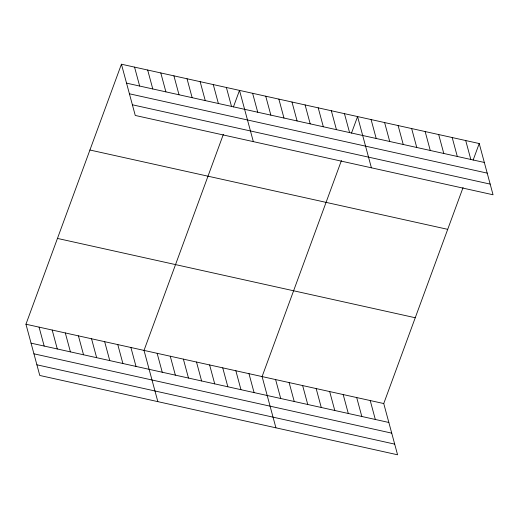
<?xml version="1.0" encoding="UTF-8"?>
<svg xmlns="http://www.w3.org/2000/svg" width="519" height="519" viewBox="0 0 519 519"><rect width="100%" height="100%" fill="white"/><g stroke="black" fill="none" stroke-linecap="round" stroke-linejoin="round"><path stroke-width="0.78" d="M463.071 187.521L383.742 403.548L397.567 454.787L39.775 375.464L25.95 324.226L121.433 64.213L479.225 143.536L493.05 194.774L135.258 115.452L121.433 64.213M223.352 134.376L144.023 350.403L157.847 401.641M233.414 106.972L239.506 90.39L253.33 141.629M341.424 160.553L262.095 376.58L275.92 427.818M351.486 133.149L357.578 116.567L371.403 167.806M473.133 160.118L479.225 143.536M126.539 83.137L484.331 162.46M129.419 93.796L487.211 173.125M132.384 104.786L490.17 184.109M89.923 150.017L447.715 229.34M57.46 238.422L415.252 317.745M25.95 324.226L383.742 403.548M31.056 343.15L388.848 422.472M33.936 353.815L391.722 433.138M36.894 364.799L394.687 444.121M465.712 140.539L470.817 159.463M452.192 137.541L457.297 156.466M438.678 134.544L443.784 153.468M425.158 131.547L430.264 150.471M411.645 128.55L416.751 147.474M398.125 125.559L403.231 144.477M384.611 122.562L389.717 141.486M371.091 119.565L376.197 138.489M344.46 113.655L349.566 132.579M331.336 110.748L336.442 129.672M318.218 107.842L323.324 126.766M305.101 104.929L310.206 123.853M291.983 102.022L297.089 120.946M370.222 400.551L375.328 419.475M278.865 99.116L283.971 118.04M356.709 397.56L361.814 416.478M265.741 96.21L270.847 115.127M343.189 394.563L348.294 413.481M252.623 93.297L257.729 112.221M329.675 391.566L334.781 410.49M316.162 388.569L321.267 407.493M226.388 87.484L231.493 106.401M302.642 385.572L307.748 404.496M213.27 84.571L218.376 103.495M289.128 382.574L294.234 401.498M200.146 81.665L205.252 100.589M275.608 379.577L280.714 398.501M187.028 78.758L192.134 97.676M173.91 75.845L179.016 94.769M248.971 373.674L254.076 392.598M160.793 72.939L165.898 91.863M235.853 370.761L240.959 389.685M147.675 70.033L152.781 88.95M222.735 367.854L227.841 386.778M134.551 67.12L139.656 86.044M209.618 364.948L214.723 383.872M196.5 362.035L201.606 380.959M183.376 359.129L188.481 378.053M170.258 356.222L175.364 375.146M157.14 353.309L162.246 372.233M130.905 347.496L136.01 366.42M117.781 344.59L122.886 363.508M104.663 341.677L109.769 360.601M91.545 338.771L96.651 357.695M78.427 335.864L83.533 354.782M65.31 332.951L70.415 351.876M52.185 330.045L57.291 348.969M39.068 327.139L44.173 346.056"/></g></svg>
